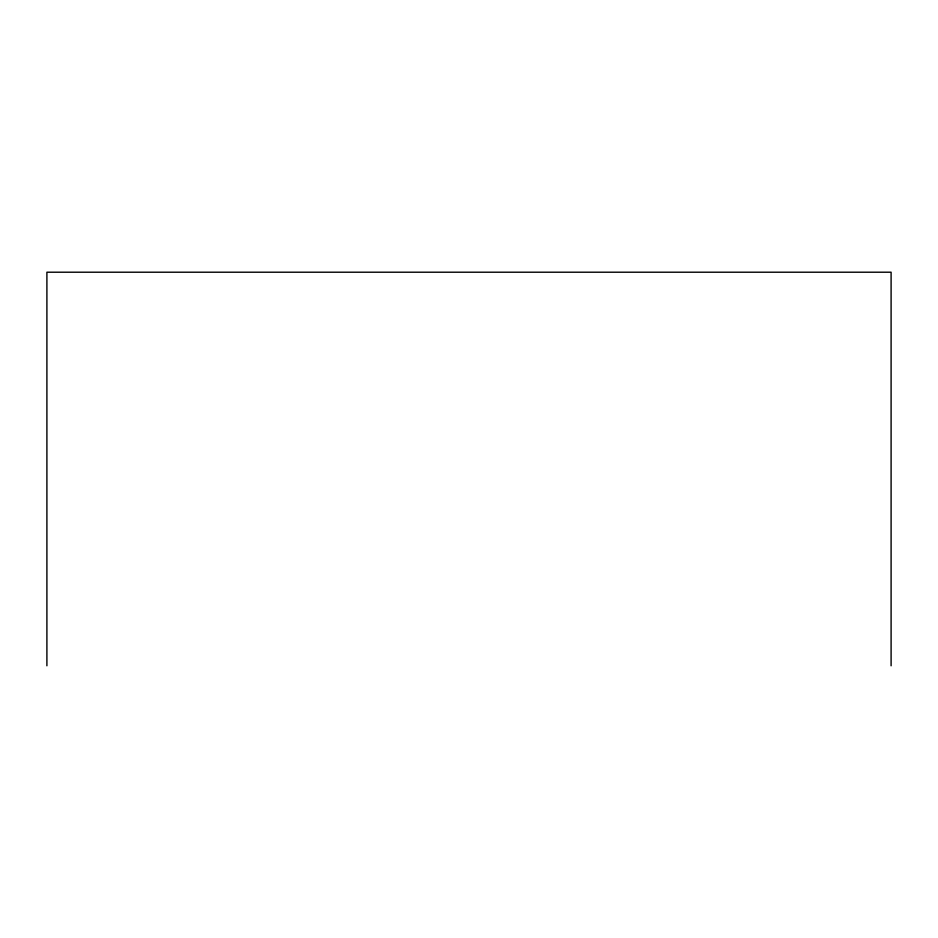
<?xml version="1.0" encoding="UTF-8"?>
<svg xmlns="http://www.w3.org/2000/svg" width="938" height="938" viewBox="0 0 938 938"><rect width="100%" height="100%" fill="white"/><g stroke="black" fill="none" stroke-linecap="round" stroke-linejoin="round"><path stroke-width="1.41" d="M891.1 665.792L891.1 272.208L46.9 272.208L46.9 665.792"/></g></svg>
